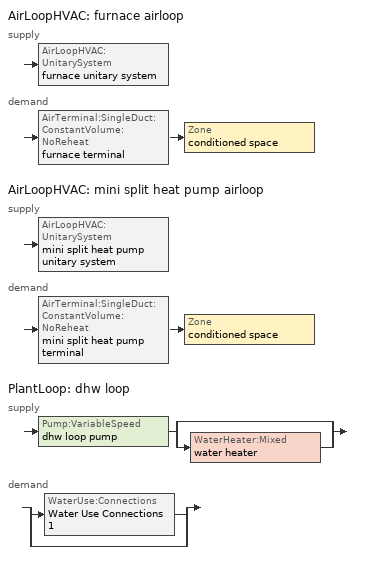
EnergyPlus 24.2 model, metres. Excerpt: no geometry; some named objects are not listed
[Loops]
AirLoopHVAC 'furnace airloop'
 supply: AirLoopHVAC:UnitarySystem 'furnace unitary system'
 demand: AirTerminal:SingleDuct:ConstantVolume:NoReheat 'furnace terminal' > Zone 'conditioned space'
AirLoopHVAC 'mini split heat pump airloop'
 supply: AirLoopHVAC:UnitarySystem 'mini split heat pump unitary system'
 demand: AirTerminal:SingleDuct:ConstantVolume:NoReheat 'mini split heat pump terminal' > Zone 'conditioned space'
PlantLoop 'dhw loop'
 supply: Pump:VariableSpeed 'dhw loop pump' > split
  | bypass
  | WaterHeater:Mixed 'water heater'
 demand: split
  | WaterUse:Connections 'Water Use Connections 1'
  | bypass
[ZoneControl:Thermostat]
conditioned space Thermostat: Zone or ZoneList=conditioned space; Control Type Schedule=conditioned space Thermostat Schedule; Control 1=conditioned space temperature setpoint; Temperature Difference Between Cutout And Setpoint {deltaC}=0
[ThermostatSetpoint:DualSetpoint]
conditioned space temperature setpoint: Heating Setpoint Temperature Schedule=heating setpoint; Cooling Setpoint Temperature Schedule=cooling setpoint
[AirTerminal:SingleDuct:ConstantVolume:NoReheat] Availability Schedule=Always On Discrete
Name | Maximum Air Flow Rate {m3/s}
furnace terminal | 0.187363
mini split heat pump terminal | 0.3247
[Zone equipment]
conditioned space: furnace terminal, mini split heat pump terminal
[AirLoopHVAC] Design Return Air Flow Fraction of Supply Air Flow=1
Name | Design Supply Air Flow Rate {m3/s}
furnace airloop | 0.187363
mini split heat pump airloop | 0.3247
[Sizing:System] Type of Load to Size On=Sensible; Design Outdoor Air Flow Rate {m3/s}=Autosize; Central Heating Maximum System Air Flow Ratio=0.3; Preheat Design Temperature {C}=7; Preheat Design Humidity Ratio {kgWater/kgDryAir}=0.008; Precool Design Temperature {C}=12.8; Precool Design Humidity Ratio {kgWater/kgDryAir}=0.008; Central Cooling Design Supply Air Temperature {C}=12.8; Central Heating Design Supply Air Temperature {C}=16.7; Type of Zone Sum to Use=NonCoincident; 100% Outdoor Air in Cooling=Yes; 100% Outdoor Air in Heating=Yes; Central Cooling Design Supply Air Humidity Ratio {kgWater/kgDryAir}=0.0085; Central Heating Design Supply Air Humidity Ratio {kgWater/kgDryAir}=0.008; Cooling Supply Air Flow Rate Method=DesignDay; Cooling Supply Air Flow Rate {m3/s}=0; Cooling Supply Air Flow Rate Per Floor Area {m3/s-m2}=0.00996765; Cooling Fraction of Autosized Cooling Supply Air Flow Rate=1; Cooling Supply Air Flow Rate Per Unit Cooling Capacity {m3/s-W}=3.94755e-05; Heating Supply Air Flow Rate Method=DesignDay; Heating Supply Air Flow Rate {m3/s}=0; Heating Supply Air Flow Rate Per Floor Area {m3/s-m2}=0.00996765; Heating Fraction of Autosized Heating Supply Air Flow Rate=1; Heating Fraction of Autosized Cooling Supply Air Flow Rate=1; Heating Supply Air Flow Rate Per Unit Heating Capacity {m3/s-W}=3.15882e-05; System Outdoor Air Method=ZoneSum; Zone Maximum Outdoor Air Fraction=1; Cooling Design Capacity Method=CoolingDesignCapacity; Cooling Design Capacity {W}=Autosize; Cooling Design Capacity Per Floor Area {W/m2}=234.7; Fraction of Autosized Cooling Design Capacity=1; Heating Design Capacity Method=HeatingDesignCapacity; Heating Design Capacity {W}=Autosize; Heating Design Capacity Per Floor Area {W/m2}=157; Fraction of Autosized Heating Design Capacity=1; Central Cooling Capacity Control Method=OnOff; Occupant Diversity=Autosize
furnace airloop; mini split heat pump airloop
[AvailabilityManager:Scheduled] Schedule=Always On Discrete
furnace airloop Availability Manager; mini split heat pump airloop Availability Manager
[AirLoopHVAC:UnitarySystem] Control Type=Load; Controlling Zone or Thermostat Location=conditioned space; Dehumidification Control Type=None; Availability Schedule=Always On Discrete; Fan Placement=BlowThrough; DX Heating Coil Sizing Ratio=1; Use DOAS DX Cooling Coil=No; Minimum Supply Air Temperature {C}=2; Latent Load Control=SensibleOnlyLoadControl; Heating Supply Air Flow Rate Method=SupplyAirFlowRate; No Load Supply Air Flow Rate Method=SupplyAirFlowRate; No Load Supply Air Flow Rate {m3/s}=0; No Load Supply Air Flow Rate Control Set To Low Speed=Yes; Maximum Supply Air Temperature {C}=48.8889; Maximum Outdoor Dry-Bulb Temperature for Supplemental Heater Operation {C}=21; Ancillary On-Cycle Electric Power {W}=0; Ancillary Off-Cycle Electric Power {W}=0
Name | Supply Fan | Supply Air Fan Operating Mode Schedule | Heating Coil | Cooling Supply Air Flow Rate Method | Heating Supply Air Flow Rate {m3/s} | Cooling Coil | Cooling Supply Air Flow Rate {m3/s} | Design Specification Multispeed Object
furnace unitary system | furnace supply fan | furnace auto fan schedule | furnace htg coil | None | 0.187363
mini split heat pump unitary system | mini split heat pump supply fan | mini split heat pump auto fan schedule | mini split heat pump htg coil | SupplyAirFlowRate | 0.3247 | mini split heat pump clg coil | 0.3247 | Unitary System Performance Multispeed 1
[Fan:SystemModel] Availability Schedule=Always On Discrete; Speed Control Method=Discrete; Electric Power Minimum Flow Rate Fraction=0.2; Design Pressure Rise {Pa}=500; Motor Efficiency=1; Motor In Air Stream Fraction=1; Design Electric Power Consumption {W}=Autosize; Design Power Sizing Method=PowerPerFlow; Electric Power Per Unit Flow Rate Per Unit Pressure {W/((m3/s)-Pa)}=1.66667; Fan Total Efficiency=0.7; Motor Loss Radiative Fraction=0
Name | Design Maximum Air Flow Rate {m3/s} | Electric Power Per Unit Flow Rate {W/(m3/s)} | Number of Speeds | Speed Flow Fraction 1 | Speed Electric Power Fraction 1 | Speed Flow Fraction 2 | Speed Electric Power Fraction 2 | Speed Flow Fraction 3 | Speed Electric Power Fraction 3 | Speed Flow Fraction 4 | Speed Electric Power Fraction 4
furnace supply fan | 0.187363 | 794.58 | 1 | 1 | 1
mini split heat pump supply fan | 0.399877 | 148.322 | 4 | 0.20706 | 0.00888 | 0.252 | 0.016 | 0.812 | 0.53539 | 1 | 1
[Coil:Heating:Electric]
furnace htg coil: Availability Schedule=Always On Discrete; Efficiency=1; Nominal Capacity {W}=6049.28
[Coil:Heating:DX:MultiSpeed]
mini split heat pump htg coil: Availability Schedule=Always On Discrete; Minimum Outdoor Dry-Bulb Temperature for Compressor Operation {C}=-28.8889; Crankcase Heater Capacity {W}=50; Maximum Outdoor Dry-Bulb Temperature for Crankcase Heater Operation {C}=10; Defrost Energy Input Ratio Function of Temperature Curve=Defrosteir; Maximum Outdoor Dry-Bulb Temperature for Defrost Operation {C}=4.44444; Defrost Strategy=ReverseCycle; Defrost Control=Timed; Defrost Time Period Fraction=0.058333; Resistive Defrost Heater Capacity {W}=AutoSize; Apply Part Load Fraction to Speeds Greater than 1=No; Fuel Type=Electricity; Region number for Calculating HSPF=4; Number of Speeds=2; Speed Gross Rated Heating Capacity 1 {W}=1876.41; Speed Gross Rated Heating COP 1 {W/W}=5.10296; Speed Rated Air Flow Rate 1 {m3/s}=0.100773; Speed Rated Supply Air Fan Power Per Volume Flow Rate 2017 1 {W/(m3/s)}=773.3; Speed Rated Supply Air Fan Power Per Volume Flow Rate 2023 1 {W/(m3/s)}=934.4; Speed Heating Capacity Function of Temperature Curve Name 1=Heat-CAP-fT1; Speed Heating Capacity Function of Flow Fraction Curve Name 1=Heat-CAP-fFF1; Speed Energy Input Ratio Function of Temperature Curve Name 1=Heat-EIR-fT1; Speed Energy Input Ratio Function of Flow Fraction Curve Name 1=Heat-EIR-fFF1; Speed Part Load Fraction Correlation Curve Name 1=Heat-PLF-fPLR1; Speed Rated Waste Heat Fraction of Power Input 1=0.2; Speed Waste Heat Function of Temperature Curve Name 1=ConstantBiquadratic 1; Speed Gross Rated Heating Capacity 2 {W}=7390.55; Speed Gross Rated Heating COP 2 {W/W}=3.76026; Speed Rated Air Flow Rate 2 {m3/s}=0.399897; Speed Rated Supply Air Fan Power Per Volume Flow Rate 2017 2 {W/(m3/s)}=773.3; Speed Rated Supply Air Fan Power Per Volume Flow Rate 2023 2 {W/(m3/s)}=934.4; Speed Heating Capacity Function of Temperature Curve Name 2=Heat-CAP-fT2; Speed Heating Capacity Function of Flow Fraction Curve Name 2=Heat-CAP-fFF2; Speed Energy Input Ratio Function of Temperature Curve Name 2=Heat-EIR-fT2; Speed Energy Input Ratio Function of Flow Fraction Curve Name 2=Heat-EIR-fFF2; Speed Part Load Fraction Correlation Curve Name 2=Heat-PLF-fPLR2; Speed Rated Waste Heat Fraction of Power Input 2=0.2; Speed Waste Heat Function of Temperature Curve Name 2=ConstantBiquadratic 1
[Coil:Cooling:DX:MultiSpeed]
mini split heat pump clg coil: Availability Schedule=Always On Discrete; Condenser Type=AirCooled; Minimum Outdoor Dry-Bulb Temperature for Compressor Operation {C}=-25; Apply Part Load Fraction to Speeds Greater than 1=No; Apply Latent Degradation to Speeds Greater than 1=No; Crankcase Heater Capacity {W}=50; Maximum Outdoor Dry-Bulb Temperature for Crankcase Heater Operation {C}=10; Basin Heater Capacity {W/K}=0; Basin Heater Setpoint Temperature {C}=2; Fuel Type=Electricity; Number of Speeds=2; Speed Gross Rated Total Cooling Capacity 1 {W}=1543.11; Speed Gross Rated Sensible Heat Ratio 1=0.806404; Speed Gross Rated Cooling COP 1 {W/W}=6.48814; Speed Rated Air Flow Rate 1 {m3/s}=0.0828032; Speed Rated Evaporator Fan Power Per Volume Flow Rate 2017 1 {W/(m3/s)}=773.3; Speed Rated Evaporator Fan Power Per Volume Flow Rate 2023 1 {W/(m3/s)}=934.4; Speed Total Cooling Capacity Function of Temperature Curve Name 1=Cool-CAP-fT1; Speed Total Cooling Capacity Function of Flow Fraction Curve Name 1=Cool-CAP-fFF1; Speed Energy Input Ratio Function of Temperature Curve Name 1=Cool-EIR-fT1; Speed Energy Input Ratio Function of Flow Fraction Curve Name 1=Cool-EIR-fFF1; Speed Part Load Fraction Correlation Curve Name 1=Cool-PLF-fPLR1; Speed Nominal Time for Condensate Removal to Begin 1 {s}=1000; Speed Ratio of Initial Moisture Evaporation Rate and Steady State Latent Capacity 1=1.5; Speed Maximum Cycling Rate 1 {cycles/hr}=3; Speed Latent Capacity Time Constant 1 {s}=45; Speed Rated Waste Heat Fraction of Power Input 1=0.2; Speed Waste Heat Function of Temperature Curve Name 1=ConstantBiquadratic; Speed Evaporative Condenser Effectiveness 1=0.9; Speed Evaporative Condenser Air Flow Rate 1 {m3/s}=AutoSize; Speed Rated Evaporative Condenser Pump Power Consumption 1 {W}=AutoSize; Speed Gross Rated Total Cooling Capacity 2 {W}=6081.04; Speed Gross Rated Sensible Heat Ratio 2=0.759942; Speed Gross Rated Cooling COP 2 {W/W}=4.17051; Speed Rated Air Flow Rate 2 {m3/s}=0.324716; Speed Rated Evaporator Fan Power Per Volume Flow Rate 2017 2 {W/(m3/s)}=773.3; Speed Rated Evaporator Fan Power Per Volume Flow Rate 2023 2 {W/(m3/s)}=934.4; Speed Total Cooling Capacity Function of Temperature Curve Name 2=Cool-CAP-fT2; Speed Total Cooling Capacity Function of Flow Fraction Curve Name 2=Cool-CAP-fFF2; Speed Energy Input Ratio Function of Temperature Curve Name 2=Cool-EIR-fT2; Speed Energy Input Ratio Function of Flow Fraction Curve Name 2=Cool-EIR-fFF2; Speed Part Load Fraction Correlation Curve Name 2=Cool-PLF-fPLR2; Speed Nominal Time for Condensate Removal to Begin 2 {s}=1000; Speed Ratio of Initial Moisture Evaporation Rate and Steady State Latent Capacity 2=1.5; Speed Maximum Cycling Rate 2 {cycles/hr}=3; Speed Latent Capacity Time Constant 2 {s}=45; Speed Rated Waste Heat Fraction of Power Input 2=0.2; Speed Waste Heat Function of Temperature Curve Name 2=ConstantBiquadratic; Speed Evaporative Condenser Effectiveness 2=0.9; Speed Evaporative Condenser Air Flow Rate 2 {m3/s}=AutoSize; Speed Rated Evaporative Condenser Pump Power Consumption 2 {W}=AutoSize
[UnitarySystemPerformance:Multispeed]
Unitary System Performance Multispeed 1: Number of Speeds for Heating=2; Number of Speeds for Cooling=2; Single Mode Operation=No; No Load Supply Air Flow Rate Ratio=1; Heating Speed Supply Air Flow Ratio 1=0.310345; Cooling Speed Supply Air Flow Ratio 1=0.255; Heating Speed Supply Air Flow Ratio 2=1.23153; Cooling Speed Supply Air Flow Ratio 2=1
[PlantLoop]
dhw loop: Fluid Type=Water; Plant Equipment Operation Scheme=dhw loop Operation Schemes; Maximum Loop Temperature {C}=100; Minimum Loop Temperature {C}=0; Maximum Loop Flow Rate {m3/s}=0.01; Minimum Loop Flow Rate {m3/s}=0; Plant Loop Volume {m3}=0.003; Load Distribution Scheme=Optimal; Plant Loop Demand Calculation Scheme=SingleSetpoint; Common Pipe Simulation=None
[Sizing:Plant]
dhw loop: Loop Type=Heating; Design Loop Exit Temperature {C}=56; Loop Design Temperature Difference {deltaC}=5.55556; Sizing Option=NonCoincident; Zone Timesteps in Averaging Window=1; Coincident Sizing Factor Mode=None
[Pump:VariableSpeed]
dhw loop pump: Design Maximum Flow Rate {m3/s}=0.01; Design Pump Head {Pa}=1; Design Power Consumption {W}=0; Motor Efficiency=0.85; Fraction of Motor Inefficiencies to Fluid Stream=0; Coefficient 1 of the Part Load Performance Curve=0; Coefficient 2 of the Part Load Performance Curve=1; Coefficient 3 of the Part Load Performance Curve=0; Coefficient 4 of the Part Load Performance Curve=0; Design Minimum Flow Rate {m3/s}=0; Pump Control Type=Intermittent; Skin Loss Radiative Fraction=0.5; Design Power Sizing Method=PowerPerFlowPerPressure; Design Electric Power per Unit Flow Rate {W/(m3/s)}=348701.1; Design Shaft Power per Unit Flow Rate per Unit Head {W/((m3/s)-Pa)}=1.28205; Design Minimum Flow Rate Fraction=0
[WaterHeater:Mixed]
water heater: Tank Volume {m3}=0.170344; Setpoint Temperature Schedule=water heater setpoint; Deadband Temperature Difference {deltaC}=2; Maximum Temperature Limit {C}=99; Heater Control Type=Cycle; Heater Maximum Capacity {W}=3499.85; Heater Minimum Capacity {W}=0; Heater Ignition Minimum Flow Rate {m3/s}=0; Heater Ignition Delay {s}=0; Heater Fuel Type=Electricity; Heater Thermal Efficiency=1; Off Cycle Parasitic Fuel Consumption Rate {W}=0; Off Cycle Parasitic Fuel Type=Electricity; Off Cycle Parasitic Heat Fraction to Tank=0; On Cycle Parasitic Fuel Consumption Rate {W}=0; On Cycle Parasitic Fuel Type=Electricity; On Cycle Parasitic Heat Fraction to Tank=0; Ambient Temperature Indicator=Zone; Ambient Temperature Zone=conditioned space; Off Cycle Loss Coefficient to Ambient Temperature {W/K}=1.52978; Off Cycle Loss Fraction to Zone=1; On Cycle Loss Coefficient to Ambient Temperature {W/K}=1.52978; On Cycle Loss Fraction to Zone=1; Use Side Effectiveness=1; Source Side Effectiveness=1; Use Side Design Flow Rate {m3/s}=Autosize; Source Side Design Flow Rate {m3/s}=Autosize; Indirect Water Heating Recovery Time {hr}=1.5; Source Side Flow Control Mode=IndirectHeatPrimarySetpoint
[WaterHeater:Sizing]
water heater: Design Mode=PeakDraw; Time Storage Can Meet Peak Draw {hr}=0.538503; Time for Tank Recovery {hr}=0; Nominal Tank Volume for Autosizing Plant Connections {m3}=1
[SetpointManager:Scheduled]
Setpoint Manager Scheduled 1: Control Variable=Temperature; Schedule=dhw temp
[WaterUse:Connections]
Water Use Connections 1: Drain Water Heat Exchanger Type=None; Drain Water Heat Exchanger Destination=Plant; Water Use Equipment Name 1=dhw fixtures; Water Use Equipment Name 2=dhw distribution waste; Water Use Equipment Name 3=clothes washer; Water Use Equipment Name 4=dishwasher
[WaterUse:Equipment]
Name | Peak Flow Rate {m3/s} | Flow Rate Fraction Schedule | Target Temperature Schedule
dhw fixtures | 4.48974e-06 | dhw fixtures schedule | mixed water temperature schedule
dhw distribution waste | 1.3611e-06 | dhw fixtures schedule | mixed water temperature schedule
clothes washer | 9.69919e-07 | clothes washer schedule
dishwasher | 2.90872e-07 | dishwasher schedule
[PlantEquipmentOperationSchemes]
dhw loop Operation Schemes: Control Scheme Object Type 1=PlantEquipmentOperation:HeatingLoad; Control Scheme Name 1=dhw loop Heating Operation Scheme; Control Scheme Schedule Name 1=Always On Discrete
[PlantEquipmentOperation:HeatingLoad]
dhw loop Heating Operation Scheme: Load Range Lower Limit 1 {W}=0; Load Range Upper Limit 1 {W}=1000000000; Range Equipment List Name 1=dhw loop Heating Equipment List
[PlantEquipmentList]
dhw loop Heating Equipment List: WaterHeater:Mixed, water heater
[EnergyManagementSystem:GlobalVariable]
furnace_airloop_Fan_RTF
infil_program_Qfan
infil_program_Qinf
mini_split_heat_pump_airloop_Fan_RTF
natural_vent_program_Qnv
natural_vent_program_Qwhf
[EnergyManagementSystem:InternalVariable] Internal Data Type=Fan Maximum Mass Flow Rate
Name | Internal Data Index Key
furnace_airloop_max_sup_fan_mfr | furnace supply fan
mini_split_heat_pump_airloop_max_sup_fan_mfr | mini split heat pump supply fan
[EnergyManagementSystem:Sensor]
Name | Output:Variable or Output:Meter Index Key | Output:Variable or Output:Meter
airflow_gain | infil flow | Infiltration Sensible Heat Gain Energy
airflow_gain_1 | natural vent flow | Infiltration Sensible Heat Gain Energy
airflow_gain_2 | whole house fan flow | Infiltration Sensible Heat Gain Energy
airflow_loss | infil flow | Infiltration Sensible Heat Loss Energy
airflow_loss_1 | natural vent flow | Infiltration Sensible Heat Loss Energy
airflow_loss_2 | whole house fan flow | Infiltration Sensible Heat Loss Energy
clg_load_cond |  | Cooling:EnergyTransfer:Zone:CONDITIONED SPACE
clg_sp_s; clg_sp_s_1 | cooling setpoint | Schedule Value
clothes_dryer_exhaust_0_sch_s | clothes dryer exhaust 0 schedule | Schedule Value
conditioned_space_clg_unmet_s | conditioned space | Zone Cooling Setpoint Not Met Time
conditioned_space_htg_unmet_s | conditioned space | Zone Heating Setpoint Not Met Time
cool_season | cooling season schedule | Schedule Value
dhw_loss | water heater | Water Heater Heat Loss Energy
dhw_rtf | water heater | Water Heater Runtime Fraction
fridge_tin_s; tin_s; tin_s_1 | conditioned space | Zone Mean Air Temperature
furnace_airloop_Fan_RTF_s | furnace supply fan | Fan Runtime Fraction
furnace_htg_coil_s | furnace htg coil | Heating Coil Heating Energy
furnace_supply_fan_s | furnace supply fan | Fan Electricity Energy
htg_load_cond |  | Heating:EnergyTransfer:Zone:CONDITIONED SPACE
htg_sp_s; htg_sp_s_1 | heating setpoint | Schedule Value
ig_ee_conv | clothes dryer | Electric Equipment Convective Heating Energy
ig_ee_conv_1 | clothes washer | Electric Equipment Convective Heating Energy
ig_ee_conv_2 | cooking range | Electric Equipment Convective Heating Energy
ig_ee_conv_3 | dishwasher | Electric Equipment Convective Heating Energy
ig_ee_conv_4 | fridge | Electric Equipment Convective Heating Energy
ig_ee_conv_5 | misc plug loads | Electric Equipment Convective Heating Energy
ig_ee_conv_6 | whole house fan | Electric Equipment Convective Heating Energy
ig_ee_rad | clothes dryer | Electric Equipment Radiant Heating Energy
ig_ee_rad_1 | clothes washer | Electric Equipment Radiant Heating Energy
ig_ee_rad_2 | cooking range | Electric Equipment Radiant Heating Energy
ig_ee_rad_3 | dishwasher | Electric Equipment Radiant Heating Energy
ig_ee_rad_4 | fridge | Electric Equipment Radiant Heating Energy
ig_ee_rad_5 | misc plug loads | Electric Equipment Radiant Heating Energy
ig_ee_rad_6 | whole house fan | Electric Equipment Radiant Heating Energy
ig_lgt_conv | interior lighting | Lights Convective Heating Energy
ig_lgt_rad | interior lighting | Lights Radiant Heating Energy
ig_lgt_vis | interior lighting | Lights Visible Radiation Heating Energy
ig_oe_conv | clothes dryer 1 | Other Equipment Convective Heating Energy
ig_oe_conv_1 | cooking range 1 | Other Equipment Convective Heating Energy
ig_oe_conv_2 | general water use latent | Other Equipment Convective Heating Energy
ig_oe_conv_3 | general water use sensible | Other Equipment Convective Heating Energy
ig_oe_conv_4 | water heater energy adjustment1 | Other Equipment Convective Heating Energy
ig_oe_rad | clothes dryer 1 | Other Equipment Radiant Heating Energy
ig_oe_rad_1 | cooking range 1 | Other Equipment Radiant Heating Energy
ig_oe_rad_2 | general water use latent | Other Equipment Radiant Heating Energy
ig_oe_rad_3 | general water use sensible | Other Equipment Radiant Heating Energy
ig_oe_rad_4 | water heater energy adjustment1 | Other Equipment Radiant Heating Energy
ig_ppl_conv | occupants | People Convective Heating Energy
ig_ppl_rad | occupants | People Radiant Heating Energy
im_conv | furniture mass conditioned space 1 | Surface Inside Face Convection Heat Gain Energy
im_conv_1 | partition wall mass | Surface Inside Face Convection Heat Gain Energy
im_ig | furniture mass conditioned space 1 | Surface Inside Face Internal Gains Radiation Heat Gain Energy
im_ig_1 | partition wall mass | Surface Inside Face Internal Gains Radiation Heat Gain Energy
im_lgt | furniture mass conditioned space 1 | Surface Inside Face Lights Radiation Heat Gain Energy
im_lgt_1 | partition wall mass | Surface Inside Face Lights Radiation Heat Gain Energy
im_sol | furniture mass conditioned space 1 | Surface Inside Face Solar Radiation Heat Gain Energy
im_sol_1 | partition wall mass | Surface Inside Face Solar Radiation Heat Gain Energy
im_surf | furniture mass conditioned space 1 | Surface Inside Face Net Surface Thermal Radiation Heat Gain Energy
im_surf_1 | partition wall mass | Surface Inside Face Net Surface Thermal Radiation Heat Gain Energy
mech_vent_bath_fan_0_sch_s | mech vent bath fan 0 schedule | Schedule Value
mini_split_heat_pump_airloop_Fan_RTF_s | mini split heat pump supply fan | Fan Runtime Fraction Speed 1
mini_split_heat_pump_airloop_Fan_RTF_s_1 | mini split heat pump supply fan | Fan Runtime Fraction Speed 2
mini_split_heat_pump_airloop_Fan_RTF_s_2 | mini split heat pump supply fan | Fan Runtime Fraction Speed 3
mini_split_heat_pump_airloop_Fan_RTF_s_3 | mini split heat pump supply fan | Fan Runtime Fraction Speed 4
mini_split_heat_pump_clg_coil_s | mini split heat pump clg coil | Cooling Coil Total Cooling Energy
mini_split_heat_pump_htg_coil_s | mini split heat pump htg coil | Heating Coil Heating Energy
mini_split_heat_pump_supply_fan_s | mini split heat pump supply fan | Fan Electricity Energy
mv_conv | mech vent bath fan 0 | Electric Equipment Convective Heating Energy
mv_conv_1 | mech vent house fan | Electric Equipment Convective Heating Energy
mv_conv_2 | mech vent house fan cfis | Electric Equipment Convective Heating Energy
mv_conv_3 | mech vent house fan latent load | Other Equipment Convective Heating Energy
mv_conv_4 | mech vent house fan sensible load | Other Equipment Convective Heating Energy
mv_rad | mech vent bath fan 0 | Electric Equipment Radiant Heating Energy
mv_rad_1 | mech vent house fan | Electric Equipment Radiant Heating Energy
mv_rad_2 | mech vent house fan cfis | Electric Equipment Radiant Heating Energy
mv_rad_3 | mech vent house fan latent load | Other Equipment Radiant Heating Energy
mv_rad_4 | mech vent house fan sensible load | Other Equipment Radiant Heating Energy
natural_vent_s | natural vent schedule | Schedule Value
out_pb_s |  | Site Outdoor Air Barometric Pressure
out_wt_s |  | Site Outdoor Air Humidity Ratio
site_vw_s |  | Site Wind Speed
ss_back_out | Window1 | Surface Window Shortwave from Zone Back Out Window Heat Transfer Rate
ss_back_out_1 | Window2 | Surface Window Shortwave from Zone Back Out Window Heat Transfer Rate
ss_back_out_2 | Window3 | Surface Window Shortwave from Zone Back Out Window Heat Transfer Rate
ss_back_out_3 | Window5 | Surface Window Shortwave from Zone Back Out Window Heat Transfer Rate
ss_back_out_4 | Window6 | Surface Window Shortwave from Zone Back Out Window Heat Transfer Rate
ss_back_out_5 | Window7 | Surface Window Shortwave from Zone Back Out Window Heat Transfer Rate
ss_back_out_6 | Window8 | Surface Window Shortwave from Zone Back Out Window Heat Transfer Rate
ss_back_out_7 | Window9 | Surface Window Shortwave from Zone Back Out Window Heat Transfer Rate
ss_conv | Door1 | Surface Inside Face Convection Heat Gain Energy
ss_conv_1 | Window1 | Surface Inside Face Convection Heat Gain Energy
ss_conv_2 | Window2 | Surface Inside Face Convection Heat Gain Energy
ss_conv_3 | Window3 | Surface Inside Face Convection Heat Gain Energy
ss_conv_4 | Window5 | Surface Inside Face Convection Heat Gain Energy
ss_conv_5 | Window6 | Surface Inside Face Convection Heat Gain Energy
ss_conv_6 | Window7 | Surface Inside Face Convection Heat Gain Energy
ss_conv_7 | Window8 | Surface Inside Face Convection Heat Gain Energy
ss_conv_8 | Window9 | Surface Inside Face Convection Heat Gain Energy
ss_ig | Door1 | Surface Inside Face Internal Gains Radiation Heat Gain Energy
ss_ig_1 | Window1 | Surface Inside Face Internal Gains Radiation Heat Gain Energy
ss_ig_2 | Window2 | Surface Inside Face Internal Gains Radiation Heat Gain Energy
ss_ig_3 | Window3 | Surface Inside Face Internal Gains Radiation Heat Gain Energy
ss_ig_4 | Window5 | Surface Inside Face Internal Gains Radiation Heat Gain Energy
ss_ig_5 | Window6 | Surface Inside Face Internal Gains Radiation Heat Gain Energy
ss_ig_6 | Window7 | Surface Inside Face Internal Gains Radiation Heat Gain Energy
ss_ig_7 | Window8 | Surface Inside Face Internal Gains Radiation Heat Gain Energy
ss_ig_8 | Window9 | Surface Inside Face Internal Gains Radiation Heat Gain Energy
ss_lgt | Door1 | Surface Inside Face Lights Radiation Heat Gain Energy
ss_sol | Door1 | Surface Inside Face Solar Radiation Heat Gain Energy
ss_surf | Door1 | Surface Inside Face Net Surface Thermal Radiation Heat Gain Energy
ss_surf_1 | Window1 | Surface Inside Face Net Surface Thermal Radiation Heat Gain Energy
ss_surf_2 | Window2 | Surface Inside Face Net Surface Thermal Radiation Heat Gain Energy
ss_surf_3 | Window3 | Surface Inside Face Net Surface Thermal Radiation Heat Gain Energy
ss_surf_4 | Window5 | Surface Inside Face Net Surface Thermal Radiation Heat Gain Energy
ss_surf_5 | Window6 | Surface Inside Face Net Surface Thermal Radiation Heat Gain Energy
ss_surf_6 | Window7 | Surface Inside Face Net Surface Thermal Radiation Heat Gain Energy
ss_surf_7 | Window8 | Surface Inside Face Net Surface Thermal Radiation Heat Gain Energy
ss_surf_8 | Window9 | Surface Inside Face Net Surface Thermal Radiation Heat Gain Energy
ss_trans_in | Window1 | Surface Window Transmitted Solar Radiation Rate
ss_trans_in_1 | Window2 | Surface Window Transmitted Solar Radiation Rate
ss_trans_in_2 | Window3 | Surface Window Transmitted Solar Radiation Rate
ss_trans_in_3 | Window5 | Surface Window Transmitted Solar Radiation Rate
ss_trans_in_4 | Window6 | Surface Window Transmitted Solar Radiation Rate
ss_trans_in_5 | Window7 | Surface Window Transmitted Solar Radiation Rate
ss_trans_in_6 | Window8 | Surface Window Transmitted Solar Radiation Rate
ss_trans_in_7 | Window9 | Surface Window Transmitted Solar Radiation Rate
ss_trans_out | Window1 | Surface Inside Face Initial Transmitted Diffuse Transmitted Out Window Solar Radiation Rate
ss_trans_out_1 | Window2 | Surface Inside Face Initial Transmitted Diffuse Transmitted Out Window Solar Radiation Rate
ss_trans_out_2 | Window3 | Surface Inside Face Initial Transmitted Diffuse Transmitted Out Window Solar Radiation Rate
ss_trans_out_3 | Window5 | Surface Inside Face Initial Transmitted Diffuse Transmitted Out Window Solar Radiation Rate
ss_trans_out_4 | Window6 | Surface Inside Face Initial Transmitted Diffuse Transmitted Out Window Solar Radiation Rate
ss_trans_out_5 | Window7 | Surface Inside Face Initial Transmitted Diffuse Transmitted Out Window Solar Radiation Rate
ss_trans_out_6 | Window8 | Surface Inside Face Initial Transmitted Diffuse Transmitted Out Window Solar Radiation Rate
ss_trans_out_7 | Window9 | Surface Inside Face Initial Transmitted Diffuse Transmitted Out Window Solar Radiation Rate
s_conv | Floor1 | Surface Inside Face Convection Heat Gain Energy
s_conv_1 | Floor2 | Surface Inside Face Convection Heat Gain Energy
s_conv_10 | RimJoist2:180 | Surface Inside Face Convection Heat Gain Energy
s_conv_11 | RimJoist2:270 | Surface Inside Face Convection Heat Gain Energy
s_conv_12 | RimJoist2:90 | Surface Inside Face Convection Heat Gain Energy
s_conv_13 | Roof1:0 | Surface Inside Face Convection Heat Gain Energy
s_conv_14 | Roof1:180 | Surface Inside Face Convection Heat Gain Energy
s_conv_15 | Roof1:270 | Surface Inside Face Convection Heat Gain Energy
s_conv_16 | Roof1:90 | Surface Inside Face Convection Heat Gain Energy
s_conv_17 | Roof2:0 | Surface Inside Face Convection Heat Gain Energy
s_conv_18 | Roof2:180 | Surface Inside Face Convection Heat Gain Energy
s_conv_19 | Roof2:270 | Surface Inside Face Convection Heat Gain Energy
s_conv_2 | FoundationWall1 | Surface Inside Face Convection Heat Gain Energy
s_conv_20 | Roof2:90 | Surface Inside Face Convection Heat Gain Energy
s_conv_21 | Slab1 | Surface Inside Face Convection Heat Gain Energy
s_conv_22 | Wall1:0 | Surface Inside Face Convection Heat Gain Energy
s_conv_23 | Wall1:180 | Surface Inside Face Convection Heat Gain Energy
s_conv_24 | Wall1:270 | Surface Inside Face Convection Heat Gain Energy
s_conv_25 | Wall1:90 | Surface Inside Face Convection Heat Gain Energy
s_conv_26 | Wall2:0 | Surface Inside Face Convection Heat Gain Energy
s_conv_27 | Wall2:180 | Surface Inside Face Convection Heat Gain Energy
s_conv_28 | Wall2:270 | Surface Inside Face Convection Heat Gain Energy
s_conv_29 | Wall2:90 | Surface Inside Face Convection Heat Gain Energy
s_conv_3 | inferred conditioned ceiling | Surface Inside Face Convection Heat Gain Energy
s_conv_30 | Wall3:0 | Surface Inside Face Convection Heat Gain Energy
s_conv_31 | Wall3:180 | Surface Inside Face Convection Heat Gain Energy
s_conv_32 | Wall3:270 | Surface Inside Face Convection Heat Gain Energy
s_conv_33 | Wall3:90 | Surface Inside Face Convection Heat Gain Energy
s_conv_34 | Wall4:0 | Surface Inside Face Convection Heat Gain Energy
s_conv_35 | Wall4:180 | Surface Inside Face Convection Heat Gain Energy
s_conv_36 | Wall4:270 | Surface Inside Face Convection Heat Gain Energy
s_conv_37 | Wall4:90 | Surface Inside Face Convection Heat Gain Energy
s_conv_38 | Wall5:0 | Surface Inside Face Convection Heat Gain Energy
s_conv_39 | Wall5:180 | Surface Inside Face Convection Heat Gain Energy
s_conv_4 | inferred conditioned floor | Surface Inside Face Convection Heat Gain Energy
s_conv_40 | Wall5:270 | Surface Inside Face Convection Heat Gain Energy
s_conv_41 | Wall5:90 | Surface Inside Face Convection Heat Gain Energy
s_conv_42 | Wall6:0 | Surface Inside Face Convection Heat Gain Energy
s_conv_43 | Wall6:180 | Surface Inside Face Convection Heat Gain Energy
s_conv_44 | Wall6:270 | Surface Inside Face Convection Heat Gain Energy
s_conv_45 | Wall6:90 | Surface Inside Face Convection Heat Gain Energy
s_conv_5 | RimJoist1:0 | Surface Inside Face Convection Heat Gain Energy
s_conv_6 | RimJoist1:180 | Surface Inside Face Convection Heat Gain Energy
s_conv_7 | RimJoist1:270 | Surface Inside Face Convection Heat Gain Energy
s_conv_8 | RimJoist1:90 | Surface Inside Face Convection Heat Gain Energy
s_conv_9 | RimJoist2:0 | Surface Inside Face Convection Heat Gain Energy
s_ig | Floor1 | Surface Inside Face Internal Gains Radiation Heat Gain Energy
s_ig_1 | Floor2 | Surface Inside Face Internal Gains Radiation Heat Gain Energy
s_ig_10 | RimJoist2:180 | Surface Inside Face Internal Gains Radiation Heat Gain Energy
s_ig_11 | RimJoist2:270 | Surface Inside Face Internal Gains Radiation Heat Gain Energy
s_ig_12 | RimJoist2:90 | Surface Inside Face Internal Gains Radiation Heat Gain Energy
s_ig_13 | Roof1:0 | Surface Inside Face Internal Gains Radiation Heat Gain Energy
s_ig_14 | Roof1:180 | Surface Inside Face Internal Gains Radiation Heat Gain Energy
s_ig_15 | Roof1:270 | Surface Inside Face Internal Gains Radiation Heat Gain Energy
s_ig_16 | Roof1:90 | Surface Inside Face Internal Gains Radiation Heat Gain Energy
s_ig_17 | Roof2:0 | Surface Inside Face Internal Gains Radiation Heat Gain Energy
s_ig_18 | Roof2:180 | Surface Inside Face Internal Gains Radiation Heat Gain Energy
s_ig_19 | Roof2:270 | Surface Inside Face Internal Gains Radiation Heat Gain Energy
s_ig_2 | FoundationWall1 | Surface Inside Face Internal Gains Radiation Heat Gain Energy
s_ig_20 | Roof2:90 | Surface Inside Face Internal Gains Radiation Heat Gain Energy
s_ig_21 | Slab1 | Surface Inside Face Internal Gains Radiation Heat Gain Energy
s_ig_22 | Wall1:0 | Surface Inside Face Internal Gains Radiation Heat Gain Energy
s_ig_23 | Wall1:180 | Surface Inside Face Internal Gains Radiation Heat Gain Energy
s_ig_24 | Wall1:270 | Surface Inside Face Internal Gains Radiation Heat Gain Energy
s_ig_25 | Wall1:90 | Surface Inside Face Internal Gains Radiation Heat Gain Energy
s_ig_26 | Wall2:0 | Surface Inside Face Internal Gains Radiation Heat Gain Energy
s_ig_27 | Wall2:180 | Surface Inside Face Internal Gains Radiation Heat Gain Energy
s_ig_28 | Wall2:270 | Surface Inside Face Internal Gains Radiation Heat Gain Energy
s_ig_29 | Wall2:90 | Surface Inside Face Internal Gains Radiation Heat Gain Energy
s_ig_3 | inferred conditioned ceiling | Surface Inside Face Internal Gains Radiation Heat Gain Energy
s_ig_30 | Wall3:0 | Surface Inside Face Internal Gains Radiation Heat Gain Energy
s_ig_31 | Wall3:180 | Surface Inside Face Internal Gains Radiation Heat Gain Energy
s_ig_32 | Wall3:270 | Surface Inside Face Internal Gains Radiation Heat Gain Energy
s_ig_33 | Wall3:90 | Surface Inside Face Internal Gains Radiation Heat Gain Energy
s_ig_34 | Wall4:0 | Surface Inside Face Internal Gains Radiation Heat Gain Energy
s_ig_35 | Wall4:180 | Surface Inside Face Internal Gains Radiation Heat Gain Energy
s_ig_36 | Wall4:270 | Surface Inside Face Internal Gains Radiation Heat Gain Energy
s_ig_37 | Wall4:90 | Surface Inside Face Internal Gains Radiation Heat Gain Energy
s_ig_38 | Wall5:0 | Surface Inside Face Internal Gains Radiation Heat Gain Energy
s_ig_39 | Wall5:180 | Surface Inside Face Internal Gains Radiation Heat Gain Energy
s_ig_4 | inferred conditioned floor | Surface Inside Face Internal Gains Radiation Heat Gain Energy
s_ig_40 | Wall5:270 | Surface Inside Face Internal Gains Radiation Heat Gain Energy
s_ig_41 | Wall5:90 | Surface Inside Face Internal Gains Radiation Heat Gain Energy
s_ig_42 | Wall6:0 | Surface Inside Face Internal Gains Radiation Heat Gain Energy
s_ig_43 | Wall6:180 | Surface Inside Face Internal Gains Radiation Heat Gain Energy
s_ig_44 | Wall6:270 | Surface Inside Face Internal Gains Radiation Heat Gain Energy
s_ig_45 | Wall6:90 | Surface Inside Face Internal Gains Radiation Heat Gain Energy
s_ig_5 | RimJoist1:0 | Surface Inside Face Internal Gains Radiation Heat Gain Energy
s_ig_6 | RimJoist1:180 | Surface Inside Face Internal Gains Radiation Heat Gain Energy
s_ig_7 | RimJoist1:270 | Surface Inside Face Internal Gains Radiation Heat Gain Energy
s_ig_8 | RimJoist1:90 | Surface Inside Face Internal Gains Radiation Heat Gain Energy
s_ig_9 | RimJoist2:0 | Surface Inside Face Internal Gains Radiation Heat Gain Energy
s_lgt | Floor1 | Surface Inside Face Lights Radiation Heat Gain Energy
s_lgt_1 | Floor2 | Surface Inside Face Lights Radiation Heat Gain Energy
s_lgt_10 | RimJoist2:180 | Surface Inside Face Lights Radiation Heat Gain Energy
s_lgt_11 | RimJoist2:270 | Surface Inside Face Lights Radiation Heat Gain Energy
s_lgt_12 | RimJoist2:90 | Surface Inside Face Lights Radiation Heat Gain Energy
s_lgt_13 | Roof1:0 | Surface Inside Face Lights Radiation Heat Gain Energy
s_lgt_14 | Roof1:180 | Surface Inside Face Lights Radiation Heat Gain Energy
s_lgt_15 | Roof1:270 | Surface Inside Face Lights Radiation Heat Gain Energy
s_lgt_16 | Roof1:90 | Surface Inside Face Lights Radiation Heat Gain Energy
s_lgt_17 | Roof2:0 | Surface Inside Face Lights Radiation Heat Gain Energy
s_lgt_18 | Roof2:180 | Surface Inside Face Lights Radiation Heat Gain Energy
s_lgt_19 | Roof2:270 | Surface Inside Face Lights Radiation Heat Gain Energy
s_lgt_2 | FoundationWall1 | Surface Inside Face Lights Radiation Heat Gain Energy
s_lgt_20 | Roof2:90 | Surface Inside Face Lights Radiation Heat Gain Energy
s_lgt_21 | Slab1 | Surface Inside Face Lights Radiation Heat Gain Energy
s_lgt_22 | Wall1:0 | Surface Inside Face Lights Radiation Heat Gain Energy
s_lgt_23 | Wall1:180 | Surface Inside Face Lights Radiation Heat Gain Energy
s_lgt_24 | Wall1:270 | Surface Inside Face Lights Radiation Heat Gain Energy
s_lgt_25 | Wall1:90 | Surface Inside Face Lights Radiation Heat Gain Energy
s_lgt_26 | Wall2:0 | Surface Inside Face Lights Radiation Heat Gain Energy
s_lgt_27 | Wall2:180 | Surface Inside Face Lights Radiation Heat Gain Energy
s_lgt_28 | Wall2:270 | Surface Inside Face Lights Radiation Heat Gain Energy
s_lgt_29 | Wall2:90 | Surface Inside Face Lights Radiation Heat Gain Energy
s_lgt_3 | inferred conditioned ceiling | Surface Inside Face Lights Radiation Heat Gain Energy
s_lgt_30 | Wall3:0 | Surface Inside Face Lights Radiation Heat Gain Energy
s_lgt_31 | Wall3:180 | Surface Inside Face Lights Radiation Heat Gain Energy
s_lgt_32 | Wall3:270 | Surface Inside Face Lights Radiation Heat Gain Energy
s_lgt_33 | Wall3:90 | Surface Inside Face Lights Radiation Heat Gain Energy
s_lgt_34 | Wall4:0 | Surface Inside Face Lights Radiation Heat Gain Energy
s_lgt_35 | Wall4:180 | Surface Inside Face Lights Radiation Heat Gain Energy
s_lgt_36 | Wall4:270 | Surface Inside Face Lights Radiation Heat Gain Energy
s_lgt_37 | Wall4:90 | Surface Inside Face Lights Radiation Heat Gain Energy
s_lgt_38 | Wall5:0 | Surface Inside Face Lights Radiation Heat Gain Energy
s_lgt_39 | Wall5:180 | Surface Inside Face Lights Radiation Heat Gain Energy
s_lgt_4 | inferred conditioned floor | Surface Inside Face Lights Radiation Heat Gain Energy
s_lgt_40 | Wall5:270 | Surface Inside Face Lights Radiation Heat Gain Energy
s_lgt_41 | Wall5:90 | Surface Inside Face Lights Radiation Heat Gain Energy
s_lgt_42 | Wall6:0 | Surface Inside Face Lights Radiation Heat Gain Energy
s_lgt_43 | Wall6:180 | Surface Inside Face Lights Radiation Heat Gain Energy
s_lgt_44 | Wall6:270 | Surface Inside Face Lights Radiation Heat Gain Energy
s_lgt_45 | Wall6:90 | Surface Inside Face Lights Radiation Heat Gain Energy
s_lgt_5 | RimJoist1:0 | Surface Inside Face Lights Radiation Heat Gain Energy
s_lgt_6 | RimJoist1:180 | Surface Inside Face Lights Radiation Heat Gain Energy
s_lgt_7 | RimJoist1:270 | Surface Inside Face Lights Radiation Heat Gain Energy
s_lgt_8 | RimJoist1:90 | Surface Inside Face Lights Radiation Heat Gain Energy
s_lgt_9 | RimJoist2:0 | Surface Inside Face Lights Radiation Heat Gain Energy
s_sol | Floor1 | Surface Inside Face Solar Radiation Heat Gain Energy
s_sol_1 | Floor2 | Surface Inside Face Solar Radiation Heat Gain Energy
s_sol_10 | RimJoist2:180 | Surface Inside Face Solar Radiation Heat Gain Energy
s_sol_11 | RimJoist2:270 | Surface Inside Face Solar Radiation Heat Gain Energy
s_sol_12 | RimJoist2:90 | Surface Inside Face Solar Radiation Heat Gain Energy
s_sol_13 | Roof1:0 | Surface Inside Face Solar Radiation Heat Gain Energy
s_sol_14 | Roof1:180 | Surface Inside Face Solar Radiation Heat Gain Energy
s_sol_15 | Roof1:270 | Surface Inside Face Solar Radiation Heat Gain Energy
s_sol_16 | Roof1:90 | Surface Inside Face Solar Radiation Heat Gain Energy
s_sol_17 | Roof2:0 | Surface Inside Face Solar Radiation Heat Gain Energy
s_sol_18 | Roof2:180 | Surface Inside Face Solar Radiation Heat Gain Energy
s_sol_19 | Roof2:270 | Surface Inside Face Solar Radiation Heat Gain Energy
s_sol_2 | FoundationWall1 | Surface Inside Face Solar Radiation Heat Gain Energy
s_sol_20 | Roof2:90 | Surface Inside Face Solar Radiation Heat Gain Energy
s_sol_21 | Slab1 | Surface Inside Face Solar Radiation Heat Gain Energy
s_sol_22 | Wall1:0 | Surface Inside Face Solar Radiation Heat Gain Energy
s_sol_23 | Wall1:180 | Surface Inside Face Solar Radiation Heat Gain Energy
s_sol_24 | Wall1:270 | Surface Inside Face Solar Radiation Heat Gain Energy
s_sol_25 | Wall1:90 | Surface Inside Face Solar Radiation Heat Gain Energy
s_sol_26 | Wall2:0 | Surface Inside Face Solar Radiation Heat Gain Energy
s_sol_27 | Wall2:180 | Surface Inside Face Solar Radiation Heat Gain Energy
s_sol_28 | Wall2:270 | Surface Inside Face Solar Radiation Heat Gain Energy
s_sol_29 | Wall2:90 | Surface Inside Face Solar Radiation Heat Gain Energy
s_sol_3 | inferred conditioned ceiling | Surface Inside Face Solar Radiation Heat Gain Energy
s_sol_30 | Wall3:0 | Surface Inside Face Solar Radiation Heat Gain Energy
s_sol_31 | Wall3:180 | Surface Inside Face Solar Radiation Heat Gain Energy
s_sol_32 | Wall3:270 | Surface Inside Face Solar Radiation Heat Gain Energy
s_sol_33 | Wall3:90 | Surface Inside Face Solar Radiation Heat Gain Energy
s_sol_34 | Wall4:0 | Surface Inside Face Solar Radiation Heat Gain Energy
s_sol_35 | Wall4:180 | Surface Inside Face Solar Radiation Heat Gain Energy
s_sol_36 | Wall4:270 | Surface Inside Face Solar Radiation Heat Gain Energy
s_sol_37 | Wall4:90 | Surface Inside Face Solar Radiation Heat Gain Energy
s_sol_38 | Wall5:0 | Surface Inside Face Solar Radiation Heat Gain Energy
s_sol_39 | Wall5:180 | Surface Inside Face Solar Radiation Heat Gain Energy
s_sol_4 | inferred conditioned floor | Surface Inside Face Solar Radiation Heat Gain Energy
s_sol_40 | Wall5:270 | Surface Inside Face Solar Radiation Heat Gain Energy
s_sol_41 | Wall5:90 | Surface Inside Face Solar Radiation Heat Gain Energy
s_sol_42 | Wall6:0 | Surface Inside Face Solar Radiation Heat Gain Energy
s_sol_43 | Wall6:180 | Surface Inside Face Solar Radiation Heat Gain Energy
s_sol_44 | Wall6:270 | Surface Inside Face Solar Radiation Heat Gain Energy
s_sol_45 | Wall6:90 | Surface Inside Face Solar Radiation Heat Gain Energy
s_sol_5 | RimJoist1:0 | Surface Inside Face Solar Radiation Heat Gain Energy
s_sol_6 | RimJoist1:180 | Surface Inside Face Solar Radiation Heat Gain Energy
s_sol_7 | RimJoist1:270 | Surface Inside Face Solar Radiation Heat Gain Energy
s_sol_8 | RimJoist1:90 | Surface Inside Face Solar Radiation Heat Gain Energy
s_sol_9 | RimJoist2:0 | Surface Inside Face Solar Radiation Heat Gain Energy
s_surf | Floor1 | Surface Inside Face Net Surface Thermal Radiation Heat Gain Energy
s_surf_1 | Floor2 | Surface Inside Face Net Surface Thermal Radiation Heat Gain Energy
s_surf_10 | RimJoist2:180 | Surface Inside Face Net Surface Thermal Radiation Heat Gain Energy
s_surf_11 | RimJoist2:270 | Surface Inside Face Net Surface Thermal Radiation Heat Gain Energy
s_surf_12 | RimJoist2:90 | Surface Inside Face Net Surface Thermal Radiation Heat Gain Energy
s_surf_13 | Roof1:0 | Surface Inside Face Net Surface Thermal Radiation Heat Gain Energy
s_surf_14 | Roof1:180 | Surface Inside Face Net Surface Thermal Radiation Heat Gain Energy
s_surf_15 | Roof1:270 | Surface Inside Face Net Surface Thermal Radiation Heat Gain Energy
s_surf_16 | Roof1:90 | Surface Inside Face Net Surface Thermal Radiation Heat Gain Energy
s_surf_17 | Roof2:0 | Surface Inside Face Net Surface Thermal Radiation Heat Gain Energy
s_surf_18 | Roof2:180 | Surface Inside Face Net Surface Thermal Radiation Heat Gain Energy
s_surf_19 | Roof2:270 | Surface Inside Face Net Surface Thermal Radiation Heat Gain Energy
s_surf_2 | FoundationWall1 | Surface Inside Face Net Surface Thermal Radiation Heat Gain Energy
s_surf_20 | Roof2:90 | Surface Inside Face Net Surface Thermal Radiation Heat Gain Energy
s_surf_21 | Slab1 | Surface Inside Face Net Surface Thermal Radiation Heat Gain Energy
s_surf_22 | Wall1:0 | Surface Inside Face Net Surface Thermal Radiation Heat Gain Energy
s_surf_23 | Wall1:180 | Surface Inside Face Net Surface Thermal Radiation Heat Gain Energy
s_surf_24 | Wall1:270 | Surface Inside Face Net Surface Thermal Radiation Heat Gain Energy
s_surf_25 | Wall1:90 | Surface Inside Face Net Surface Thermal Radiation Heat Gain Energy
s_surf_26 | Wall2:0 | Surface Inside Face Net Surface Thermal Radiation Heat Gain Energy
s_surf_27 | Wall2:180 | Surface Inside Face Net Surface Thermal Radiation Heat Gain Energy
s_surf_28 | Wall2:270 | Surface Inside Face Net Surface Thermal Radiation Heat Gain Energy
s_surf_29 | Wall2:90 | Surface Inside Face Net Surface Thermal Radiation Heat Gain Energy
s_surf_3 | inferred conditioned ceiling | Surface Inside Face Net Surface Thermal Radiation Heat Gain Energy
s_surf_30 | Wall3:0 | Surface Inside Face Net Surface Thermal Radiation Heat Gain Energy
s_surf_31 | Wall3:180 | Surface Inside Face Net Surface Thermal Radiation Heat Gain Energy
s_surf_32 | Wall3:270 | Surface Inside Face Net Surface Thermal Radiation Heat Gain Energy
s_surf_33 | Wall3:90 | Surface Inside Face Net Surface Thermal Radiation Heat Gain Energy
s_surf_34 | Wall4:0 | Surface Inside Face Net Surface Thermal Radiation Heat Gain Energy
s_surf_35 | Wall4:180 | Surface Inside Face Net Surface Thermal Radiation Heat Gain Energy
s_surf_36 | Wall4:270 | Surface Inside Face Net Surface Thermal Radiation Heat Gain Energy
s_surf_37 | Wall4:90 | Surface Inside Face Net Surface Thermal Radiation Heat Gain Energy
s_surf_38 | Wall5:0 | Surface Inside Face Net Surface Thermal Radiation Heat Gain Energy
s_surf_39 | Wall5:180 | Surface Inside Face Net Surface Thermal Radiation Heat Gain Energy
s_surf_4 | inferred conditioned floor | Surface Inside Face Net Surface Thermal Radiation Heat Gain Energy
s_surf_40 | Wall5:270 | Surface Inside Face Net Surface Thermal Radiation Heat Gain Energy
s_surf_41 | Wall5:90 | Surface Inside Face Net Surface Thermal Radiation Heat Gain Energy
s_surf_42 | Wall6:0 | Surface Inside Face Net Surface Thermal Radiation Heat Gain Energy
s_surf_43 | Wall6:180 | Surface Inside Face Net Surface Thermal Radiation Heat Gain Energy
s_surf_44 | Wall6:270 | Surface Inside Face Net Surface Thermal Radiation Heat Gain Energy
s_surf_45 | Wall6:90 | Surface Inside Face Net Surface Thermal Radiation Heat Gain Energy
s_surf_5 | RimJoist1:0 | Surface Inside Face Net Surface Thermal Radiation Heat Gain Energy
s_surf_6 | RimJoist1:180 | Surface Inside Face Net Surface Thermal Radiation Heat Gain Energy
s_surf_7 | RimJoist1:270 | Surface Inside Face Net Surface Thermal Radiation Heat Gain Energy
s_surf_8 | RimJoist1:90 | Surface Inside Face Net Surface Thermal Radiation Heat Gain Energy
s_surf_9 | RimJoist2:0 | Surface Inside Face Net Surface Thermal Radiation Heat Gain Energy
tout_db; tout_db_1 | Environment | Site Outdoor Air Drybulb Temperature
tout_s | conditioned space | Zone Outdoor Air Drybulb Temperature
water_heater_energy | water heater | Water Heater Electricity Rate
water_heater_off_cycle_parasitic | water heater | Water Heater Off Cycle Parasitic Electricity Rate
water_heater_on_cycle_parasitic | water heater | Water Heater On Cycle Parasitic Electricity Rate
win_s | conditioned space | Zone Air Humidity Ratio
[EnergyManagementSystem:Actuator]
Name | Actuated Component Unique | Actuated Component Type | Actuated Component Control Type
fridge_schedule_act | fridge schedule | Schedule:Constant | Schedule Value
infil_flow_act | infil flow | Zone Infiltration | Air Exchange Flow Rate
mech_vent_house_fan_cfis_act | mech vent house fan cfis | ElectricEquipment | Electricity Rate
mech_vent_house_fan_latent_load_act | mech vent house fan latent load | OtherEquipment | Power Level
mech_vent_house_fan_sensible_load_act | mech vent house fan sensible load | OtherEquipment | Power Level
mini_split_heat_pump_supply_fan_pressure_rise_act | mini split heat pump supply fan | Fan | Fan Pressure Rise
mini_split_heat_pump_supply_fan_total_efficiency_act | mini split heat pump supply fan | Fan | Fan Total Efficiency
natural_vent_flow_act | natural vent flow | Zone Infiltration | Air Exchange Flow Rate
Sequential_Fraction_Schedule_act | Sequential Fraction Schedule | Schedule:Constant | Schedule Value
water_heater_ec_adj_act | water heater energy adjustment1 | OtherEquipment | Power Level
whole_house_fan_act | whole house fan | ElectricEquipment | Electricity Rate
whole_house_fan_flow_act | whole house fan flow | Zone Infiltration | Air Exchange Flow Rate
[Schedule:Day:Interval]
clothes washer schedule day: No, 01:00, 0.104651, 02:00, 0.0813953, 04:00, 0.0465116, 05:00, 0.0813953, 06:00, 0.127907, 07:00, 0.255814, 08:00, 0.569767, 09:00, 0.848837, 10:00, 1, 11:00, 0.976744, 12:00, 0.872093, 13:00, 0.77907, 14:00, 0.697674, 15:00, 0.569767, 16:00, 0.593023, 17:00, 0.581395, 21:00, 0.569767, 22:00, 0.546512, 23:00, 0.372093, 24:00, 0.197674
clothes washer schedule default day; dishwasher schedule default day; heating setpoint default day; cooling setpoint default day; dhw fixtures schedule default day: No, 24:00, 0
dishwasher schedule day: No, 01:00, 0.135135, 02:00, 0.0630631, 03:00, 0.045045, 05:00, 0.027027, 06:00, 0.0900901, 07:00, 0.18018, 08:00, 0.279279, 09:00, 0.522523, 10:00, 0.585586, 11:00, 0.504505, 12:00, 0.432432, 13:00, 0.378378, 14:00, 0.414414, 15:00, 0.324324, 17:00, 0.342342, 18:00, 0.441441, 19:00, 0.783784, 20:00, 1, 21:00, 0.810811, 22:00, 0.603604, 23:00, 0.396396, 24:00, 0.279279
heating setpoint day: No, 07:00, 18, 23:00, 21, 24:00, 18
cooling setpoint day: No, 24:00, 25
dhw fixtures schedule day: No, 01:00, 0.139535, 02:00, 0.0697674, 03:00, 0.0465116, 04:00, 0.0581395, 05:00, 0.116279, 06:00, 0.395349, 07:00, 0.906977, 08:00, 1, 09:00, 0.930233, 10:00, 0.77907, 11:00, 0.651163, 12:00, 0.546512, 13:00, 0.465116, 14:00, 0.406977, 15:00, 0.383721, 16:00, 0.360465, 17:00, 0.44186, 18:00, 0.593023, 20:00, 0.697674, 21:00, 0.639535, 22:00, 0.55814, 23:00, 0.44186, 24:00, 0.302326
[Schedule:Week:Daily]
clothes washer schedule Week Rule - Jan1-Dec31: clothes washer schedule day, clothes washer schedule day, clothes washer schedule day, clothes washer schedule day, clothes washer schedule day, clothes washer schedule day, clothes washer schedule day, clothes washer schedule default day, clothes washer schedule default day, clothes washer schedule default day, clothes washer schedule default day, clothes washer schedule default day
dishwasher schedule Week Rule - Jan1-Dec31: dishwasher schedule day, dishwasher schedule day, dishwasher schedule day, dishwasher schedule day, dishwasher schedule day, dishwasher schedule day, dishwasher schedule day, dishwasher schedule default day, dishwasher schedule default day, dishwasher schedule default day, dishwasher schedule default day, dishwasher schedule default day
heating setpoint Week Rule - Jan1-Dec31: heating setpoint day, heating setpoint day, heating setpoint day, heating setpoint day, heating setpoint day, heating setpoint day, heating setpoint day, heating setpoint default day, heating setpoint default day, heating setpoint default day, heating setpoint default day, heating setpoint default day
cooling setpoint Week Rule - Jan1-Dec31: cooling setpoint day, cooling setpoint day, cooling setpoint day, cooling setpoint day, cooling setpoint day, cooling setpoint day, cooling setpoint day, cooling setpoint default day, cooling setpoint default day, cooling setpoint default day, cooling setpoint default day, cooling setpoint default day
dhw fixtures schedule Week Rule - Jan1-Dec31: dhw fixtures schedule day, dhw fixtures schedule day, dhw fixtures schedule day, dhw fixtures schedule day, dhw fixtures schedule day, dhw fixtures schedule day, dhw fixtures schedule day, dhw fixtures schedule default day, dhw fixtures schedule default day, dhw fixtures schedule default day, dhw fixtures schedule default day, dhw fixtures schedule default day
[Schedule:Year]
clothes washer schedule: clothes washer schedule Week Rule - Jan1-Dec31, 1, 1, 12, 31
dishwasher schedule: dishwasher schedule Week Rule - Jan1-Dec31, 1, 1, 12, 31
heating setpoint: heating setpoint Week Rule - Jan1-Dec31, 1, 1, 12, 31
cooling setpoint: cooling setpoint Week Rule - Jan1-Dec31, 1, 1, 12, 31
dhw fixtures schedule: dhw fixtures schedule Week Rule - Jan1-Dec31, 1, 1, 12, 31
[Schedule:Constant]
Name | Hourly Value
Always On Discrete | 1
dhw temp; water heater setpoint | 56
furnace auto fan schedule; mini split heat pump auto fan schedule | 0
mixed water temperature schedule | 40.5556
[Schedule:Compact]
conditioned space Thermostat Schedule: Through: 12/31, For: AllDays, Until: 24:00, 4
[Curve:Biquadratic] Coefficient2 x=0; Coefficient3 x**2=0; Coefficient4 y=0; Coefficient5 y**2=0; Coefficient6 x*y=0
Name | Coefficient1 Constant | Minimum Value of x {BasedOnField A2} | Maximum Value of x {BasedOnField A2} | Minimum Value of y {BasedOnField A3} | Maximum Value of y {BasedOnField A3}
Defrosteir | 0.1528 | -100 | 100 | -100 | 100
ConstantBiquadratic 1; ConstantBiquadratic | 1 | 0 | 1 | 0 | 1
[Table:Lookup]
Heat-CAP-fT1: Heat-CAP-fT1 Independent Variable List, None, 1, 0, Dimensionless, 0.642632, 0.661237, 0.681655, 0.704135, 0.72898, 0.762109, 0.799869, 0.843251, 0.893553, 0.952516, 1.02252, 1.07814, 1.14183, 0.611202, 0.63077, 0.652111, 0.675481, 0.701181, 0.735287, 0.773982, 0.818259, 0.86942, 0.929206, 1, 1.05615, 1.12034, 0.579773, 0.600302, 0.622568, 0.646827, 0.673383, 0.708465, 0.748094, 0.793267, 0.845287, 0.905897, 0.977482, 1.03415, 1.09885
Heat-EIR-fT1: Heat-EIR-fT1 Independent Variable List, None, 1, 0, Dimensionless, 1.61237, 1.54432, 1.47644, 1.40877, 1.34136, 1.26165, 1.18262, 1.10451, 1.02773, 0.952828, 0.88061, 0.833497, 0.788419, 1.86199, 1.78457, 1.70715, 1.62974, 1.55232, 1.46027, 1.36821, 1.27616, 1.18411, 1.09205, 1, 0.937334, 0.874668, 2.14556, 2.05822, 1.97074, 1.88308, 1.79517, 1.69022, 1.58463, 1.47814, 1.37033, 1.26058, 1.14801, 1.06914, 0.987977
Heat-CAP-fT2: Heat-CAP-fT2 Independent Variable List, None, 1, 0, Dimensionless, 0.411882, 0.478788, 0.553618, 0.646235, 0.75276, 0.876632, 1.02252, 1.21106, 0.391737, 0.458125, 0.532507, 0.624699, 0.730854, 0.854402, 1, 1.18827, 0.371593, 0.437461, 0.511395, 0.603163, 0.708948, 0.832172, 0.977482, 1.16548
Heat-EIR-fT2: Heat-EIR-fT2 Independent Variable List, None, 1, 0, Dimensionless, 1.31653, 1.24417, 1.17253, 1.0955, 1.0204, 0.948262, 0.88061, 0.815048, 1.52035, 1.43865, 1.35694, 1.26771, 1.17847, 1.08924, 1, 0.904211, 1.75189, 1.66088, 1.56923, 1.46799, 1.36488, 1.25879, 1.14801, 1.02135
Cool-CAP-fT1: Cool-CAP-fT1 Independent Variable List, None, 1, 0, Dimensionless, 1.18714, 1.12916, 1.08518, 1.05072, 1.02355, 1.00115, 0.982348, 0.978512, 1.3048, 1.21593, 1.14996, 1.09906, 1.05941, 1.02699, 1, 0.994514, 1.80471, 1.68208, 1.59195, 1.5229, 1.46938, 1.42581, 1.38965, 1.38231
Cool-EIR-fT1: Cool-EIR-fT1 Independent Variable List, None, 1, 0, Dimensionless, 0.40946, 0.514163, 0.61692, 0.716537, 0.811461, 0.904621, 0.996522, 1.01715, 0.492506, 0.578046, 0.663585, 0.749125, 0.83275, 0.916375, 1, 1.0189, 0.221225, 0.268467, 0.330106, 0.39695, 0.463827, 0.530947, 0.597866, 0.612945
Cool-CAP-fT2: Cool-CAP-fT2 Independent Variable List, None, 1, 0, Dimensionless, 1.00322, 0.996247, 0.991381, 0.987909, 0.985511, 0.983712, 0.982348, 0.982092, 1.10266, 1.07304, 1.05075, 1.03336, 1.02015, 1.00921, 1, 0.998152, 1.52512, 1.4844, 1.45459, 1.43186, 1.41492, 1.40111, 1.38965, 1.38737
Cool-EIR-fT2: Cool-EIR-fT2 Independent Variable List, None, 1, 0, Dimensionless, 0.424512, 0.528505, 0.630541, 0.729321, 0.819995, 0.908901, 0.996522, 1.01581, 0.510611, 0.594571, 0.67853, 0.76249, 0.84166, 0.92083, 1, 1.01755, 0.229357, 0.27593, 0.337255, 0.404031, 0.468545, 0.533307, 0.597866, 0.612136
[Table:IndependentVariableList]
Heat-CAP-fT1 Independent Variable List: dry_bulb_temp_in, dry_bulb_temp_out 4
Heat-EIR-fT1 Independent Variable List: dry_bulb_temp_in 1, dry_bulb_temp_out 5
Heat-CAP-fT2 Independent Variable List: dry_bulb_temp_in 2, dry_bulb_temp_out 6
Heat-EIR-fT2 Independent Variable List: dry_bulb_temp_in 3, dry_bulb_temp_out 7
Cool-CAP-fT1 Independent Variable List: wet_bulb_temp_in, dry_bulb_temp_out
Cool-EIR-fT1 Independent Variable List: wet_bulb_temp_in 1, dry_bulb_temp_out 1
Cool-CAP-fT2 Independent Variable List: wet_bulb_temp_in 2, dry_bulb_temp_out 2
Cool-EIR-fT2 Independent Variable List: wet_bulb_temp_in 3, dry_bulb_temp_out 3
[Table:IndependentVariable]
dry_bulb_temp_in; dry_bulb_temp_in 1; dry_bulb_temp_in 2; dry_bulb_temp_in 3: Linear, Constant, -100, 100, Dimensionless, 15.5556, 21.1111, 26.6667
dry_bulb_temp_out 4; dry_bulb_temp_out 5: Linear, Constant, -100, 100, Dimensionless, -15, -13.8257, -12.5449, -11.1424, -9.6, -7.55319, -5.23096, -2.57371, 0.496694, 4.08472, 8.33333, 11.703, 15.5556
dry_bulb_temp_out 6; dry_bulb_temp_out 7: Linear, Constant, -100, 100, Dimensionless, -15, -12.4533, -9.6, -6.06343, -1.99127, 2.74811, 8.33333, 15.5556
wet_bulb_temp_in; wet_bulb_temp_in 1; wet_bulb_temp_in 2; wet_bulb_temp_in 3: Linear, Constant, -100, 100, Dimensionless, 10, 19.4444, 26.6667
dry_bulb_temp_out; dry_bulb_temp_out 1: Linear, Constant, -100, 100, Dimensionless, 12.7778, 19.2576, 24.0668, 27.7778, 30.6687, 33.032, 35, 35.4
dry_bulb_temp_out 2; dry_bulb_temp_out 3: Linear, Constant, -100, 100, Dimensionless, 12.7778, 19.1899, 24.0152, 27.7778, 30.6381, 33.0066, 35, 35.4
[Curve:Quadratic] Coefficient3 x**2=0; Minimum Value of x {BasedOnField A2}=0
Name | Coefficient1 Constant | Coefficient2 x | Maximum Value of x {BasedOnField A2} | Minimum Curve Output {BasedOnField A3} | Maximum Curve Output {BasedOnField A3}
Heat-CAP-fFF1; Heat-EIR-fFF1; Heat-CAP-fFF2; Heat-EIR-fFF2; Cool-CAP-fFF1; Cool-EIR-fFF1; Cool-CAP-fFF2; Cool-EIR-fFF2 | 1 | 0 | 2 | 0 | 2
Heat-PLF-fPLR1; Heat-PLF-fPLR2; Cool-PLF-fPLR1; Cool-PLF-fPLR2 | 0.75 | 0.25 | 1 | 0.7 | 1
